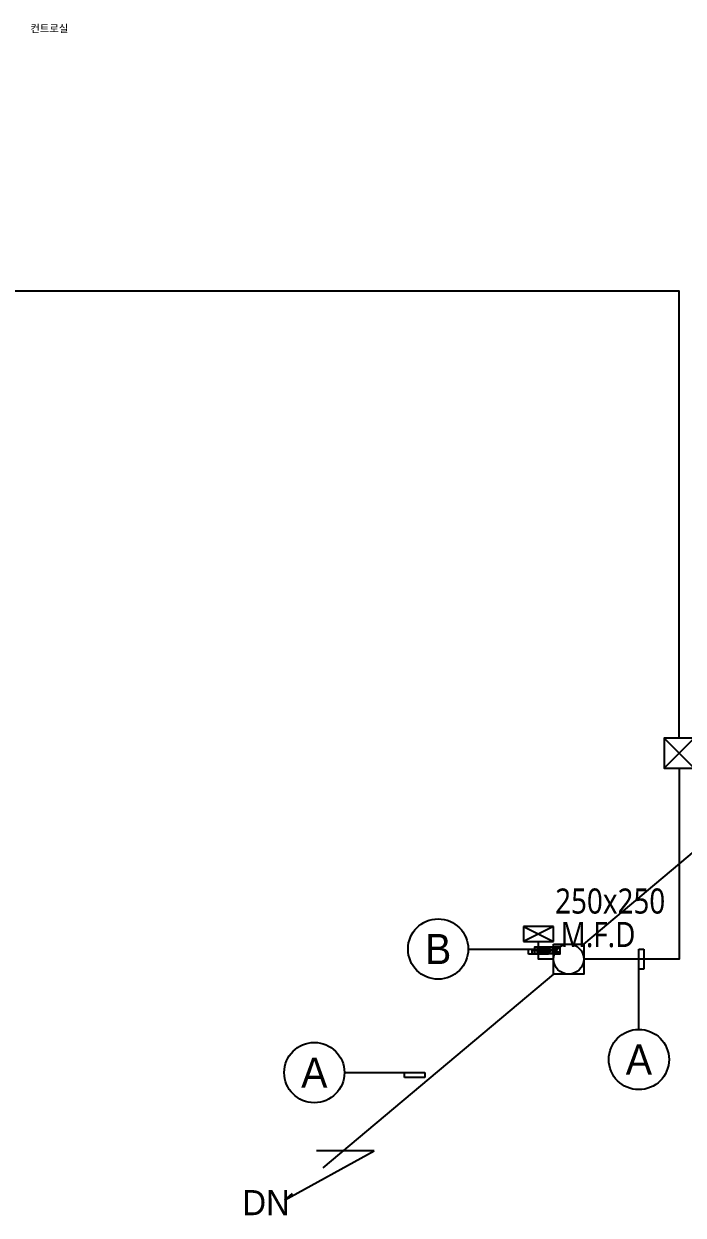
# Model space of a CAD drawing. Header units: millimetres. Extents: x -106634 to 499241, y 0 to 118800.
# Drawn here: x 256146 to 269282, y 54100 to 77826 of the extents above; entities that cross this region are included whole.
import ezdxf
from ezdxf.enums import TextEntityAlignment as Align

# ---------------------------------------------------------------- set-up
doc = ezdxf.new("R2010")
doc.units = ezdxf.units.MM
doc.header["$LTSCALE"] = 200
doc.linetypes.add('A', pattern=[17, 15, -2])
doc.layers.get('DEFPOINTS').update_dxf_attribs({"color": 137})
for name, color, linetype in [('1 EA', 3, 'Continuous'), ('1 MFD', 11, 'Continuous'), ('ESC_CTRL', 7, 'Continuous'), ('F.D_frame', 4, 'Continuous'), ('SEN', 7, 'Continuous'), ('WIRE', 143, 'A')]:
    doc.layers.add(name, color=color, linetype=linetype)
doc.styles.add('STYLE1', font='', dxfattribs={"height": 300})
doc.styles.add('SUNJIN', font='malgun.ttf')
doc.styles.get('STYLE1').set_extended_font_data('HY울릉도L')

# ---------------------------------------------------------------- blocks, each defined once
blk = doc.blocks.new('baspro_eps')
at = {"layer": 'SEN'}
blk.add_lwpolyline([(-150, 150), (150, 150), (150, -150), (-150, -150)], close=True, dxfattribs=at)
blk.add_circle((0, 0), 150, dxfattribs=at)
at = {"layer": 'WIRE'}
for p, q in [((150, 150), (2831, 2400)), ((2831, 2400), (1937, 1910)), ((1937, 1910), (2510, 1910)), ((-150, -150), (-2831, -2400)), ((-2831, -2400), (-1937, -1910)), ((-1937, -1910), (-2510, -1910))]:
    blk.add_line(p, q, dxfattribs=at)
at = {"layer": 'SEN', "style": 'STYLE1'}
for s, p in [('UP', (2900, 2300)), ('DN', (-3250, -2550))]:
    blk.add_text(s, height=250, dxfattribs=at).set_placement(p)
blk = doc.blocks.new('A$C0C081851')
at = {"layer": 'SEN'}
for p, q in [((2, 0), (0, 4)), ((2, 4), (0, 0)), ((0, 4), (0, 0)), ((2, 4), (0, 4)), ((2, 0), (2, 4)), ((0, 0), (2, 0))]:
    blk.add_line(p, q, dxfattribs=at)
blk = doc.blocks.new('baspro_fc')
at = {"layer": 'SEN', "xscale": 75, "yscale": 75, "zscale": 75, "rotation": 180}
blk.add_blockref('A$C0C081851', (75, 150), dxfattribs=at)
blk = doc.blocks.new('PB')
at = {"layer": 'SEN'}
for p, q in [((-1.5, 1.5), (1.5, -1.5)), ((1.5, 1.5), (-1.5, -1.5))]:
    blk.add_line(p, q, dxfattribs=at)
blk.add_lwpolyline([(1.5, 1.5), (-1.5, 1.5), (-1.5, -1.5), (1.5, -1.5)], close=True, dxfattribs=at)
blk = doc.blocks.new('baspro_pbox')
at = {"layer": 'SEN', "xscale": 100, "yscale": 100, "zscale": 100}
blk.add_blockref('PB', (0, 0), dxfattribs=at)
blk = doc.blocks.new('baspro_widx2')
at = {"layer": 'SEN'}
for p, q in [((-700, 0), (100, 0)), ((-100, -50), (-100, 0)), ((100, 0), (100, -50)), ((100, -50), (-100, -50))]:
    blk.add_line(p, q, dxfattribs=at)
blk.add_circle((-1000, 0), 300, dxfattribs=at)
at = {"layer": 'SEN', "style": 'STYLE1'}
blk.add_attdef('INDEX_ID', text='', height=300, dxfattribs=at).set_placement((-1000, 0), align=Align.MIDDLE_CENTER)
blk = doc.blocks.new('baspro_widx3')
at = {"layer": 'SEN'}
for p, q in [((0, -700), (0, 100)), ((0, 100), (50, 100)), ((50, 100), (50, -100)), ((50, -100), (0, -100))]:
    blk.add_line(p, q, dxfattribs=at)
blk.add_circle((0, -1000), 300, dxfattribs=at)
at = {"layer": 'SEN', "style": 'STYLE1'}
blk.add_attdef('INDEX_ID', text='', height=300, dxfattribs=at).set_placement((0, -1000), align=Align.MIDDLE_CENTER)

msp = doc.modelspace()

# ---------------------------------------------------------------- hatches: boundary and pattern name
at = {"layer": 'F.D_frame'}
h = msp.add_hatch(dxfattribs=at)
h.set_pattern_fill('ANSI31', color=251, scale=0.223782, angle=270)
h.set_pattern_definition([(315, (277840.7133, 76740.914), (0.50240572, 0.50240572), [])])
edge = h.paths.add_edge_path()
edge.add_line((268074, 64944), (268175, 64944))

# ---------------------------------------------------------------- linework, layer by layer
at = {"layer": '1 MFD'}
msp.add_lwpolyline([(266728, 59422), (266829, 59422), (266728, 59375), (266829, 59329), (266728, 59329), (266728, 59375), (266728, 59305), (266829, 59305), (266829, 59445), (266728, 59445), (266728, 59375), (266675, 59375), (266675, 59305), (266325, 59305), (266325, 59375), (266273, 59375), (266273, 59305), (266273, 59375), (266325, 59375), (266325, 59445), (266675, 59445), (266675, 59375), (266325, 59375), (266378, 59375), (266378, 59410), (266623, 59410), (266623, 59340), (266378, 59340), (266378, 59375)], dxfattribs=at)
at = {"layer": 'ESC_CTRL', "color": 143}
for points in [[(269200, 63600), (269200, 72500), (243300, 72500)], [(269200, 63000), (269200, 59200), (267300, 59200)], [(266700, 59200), (266400, 59200), (266400, 59550)]]:
    msp.add_lwpolyline(points, dxfattribs=at)

# ---------------------------------------------------------------- block references
at = {"layer": 'ESC_CTRL', "xscale": 2, "yscale": 2, "zscale": 2}
for name, p in [('baspro_eps', (267000, 59200)), ('baspro_pbox', (269200, 63300))]:
    msp.add_blockref(name, p, dxfattribs=at)
for name, p, values in [('baspro_widx2', (266400, 59400), {'INDEX_ID': 'B'}), ('baspro_widx3', (268400, 59200), {'INDEX_ID': 'A'}), ('baspro_widx2', (263933, 56939), {'INDEX_ID': 'A'})]:
    msp.add_blockref(name, p, dxfattribs=at).add_auto_attribs(values)
at = {"layer": 'ESC_CTRL', "xscale": 2, "yscale": 2, "zscale": 2, "rotation": 270}
msp.add_blockref('baspro_fc', (266400, 59700), dxfattribs=at)

# ---------------------------------------------------------------- texts
at = {"layer": '1 EA', "style": 'SUNJIN', "width": 0.85}
msp.add_text('250x250', height=500, dxfattribs=at).set_placement((267828, 60356), align=Align.MIDDLE_CENTER)
at = {"layer": '1 MFD', "style": 'SUNJIN', "width": 0.85}
msp.add_text('M.F.D', height=500, dxfattribs=at).set_placement((267586, 59689), align=Align.MIDDLE_CENTER)
at = {"layer": 'DEFPOINTS', "style": 'SUNJIN'}
msp.add_text('컨트로실', height=150, dxfattribs=at).set_placement((256277, 77731), align=Align.MIDDLE_LEFT)

doc.saveas('drawing.dxf')
